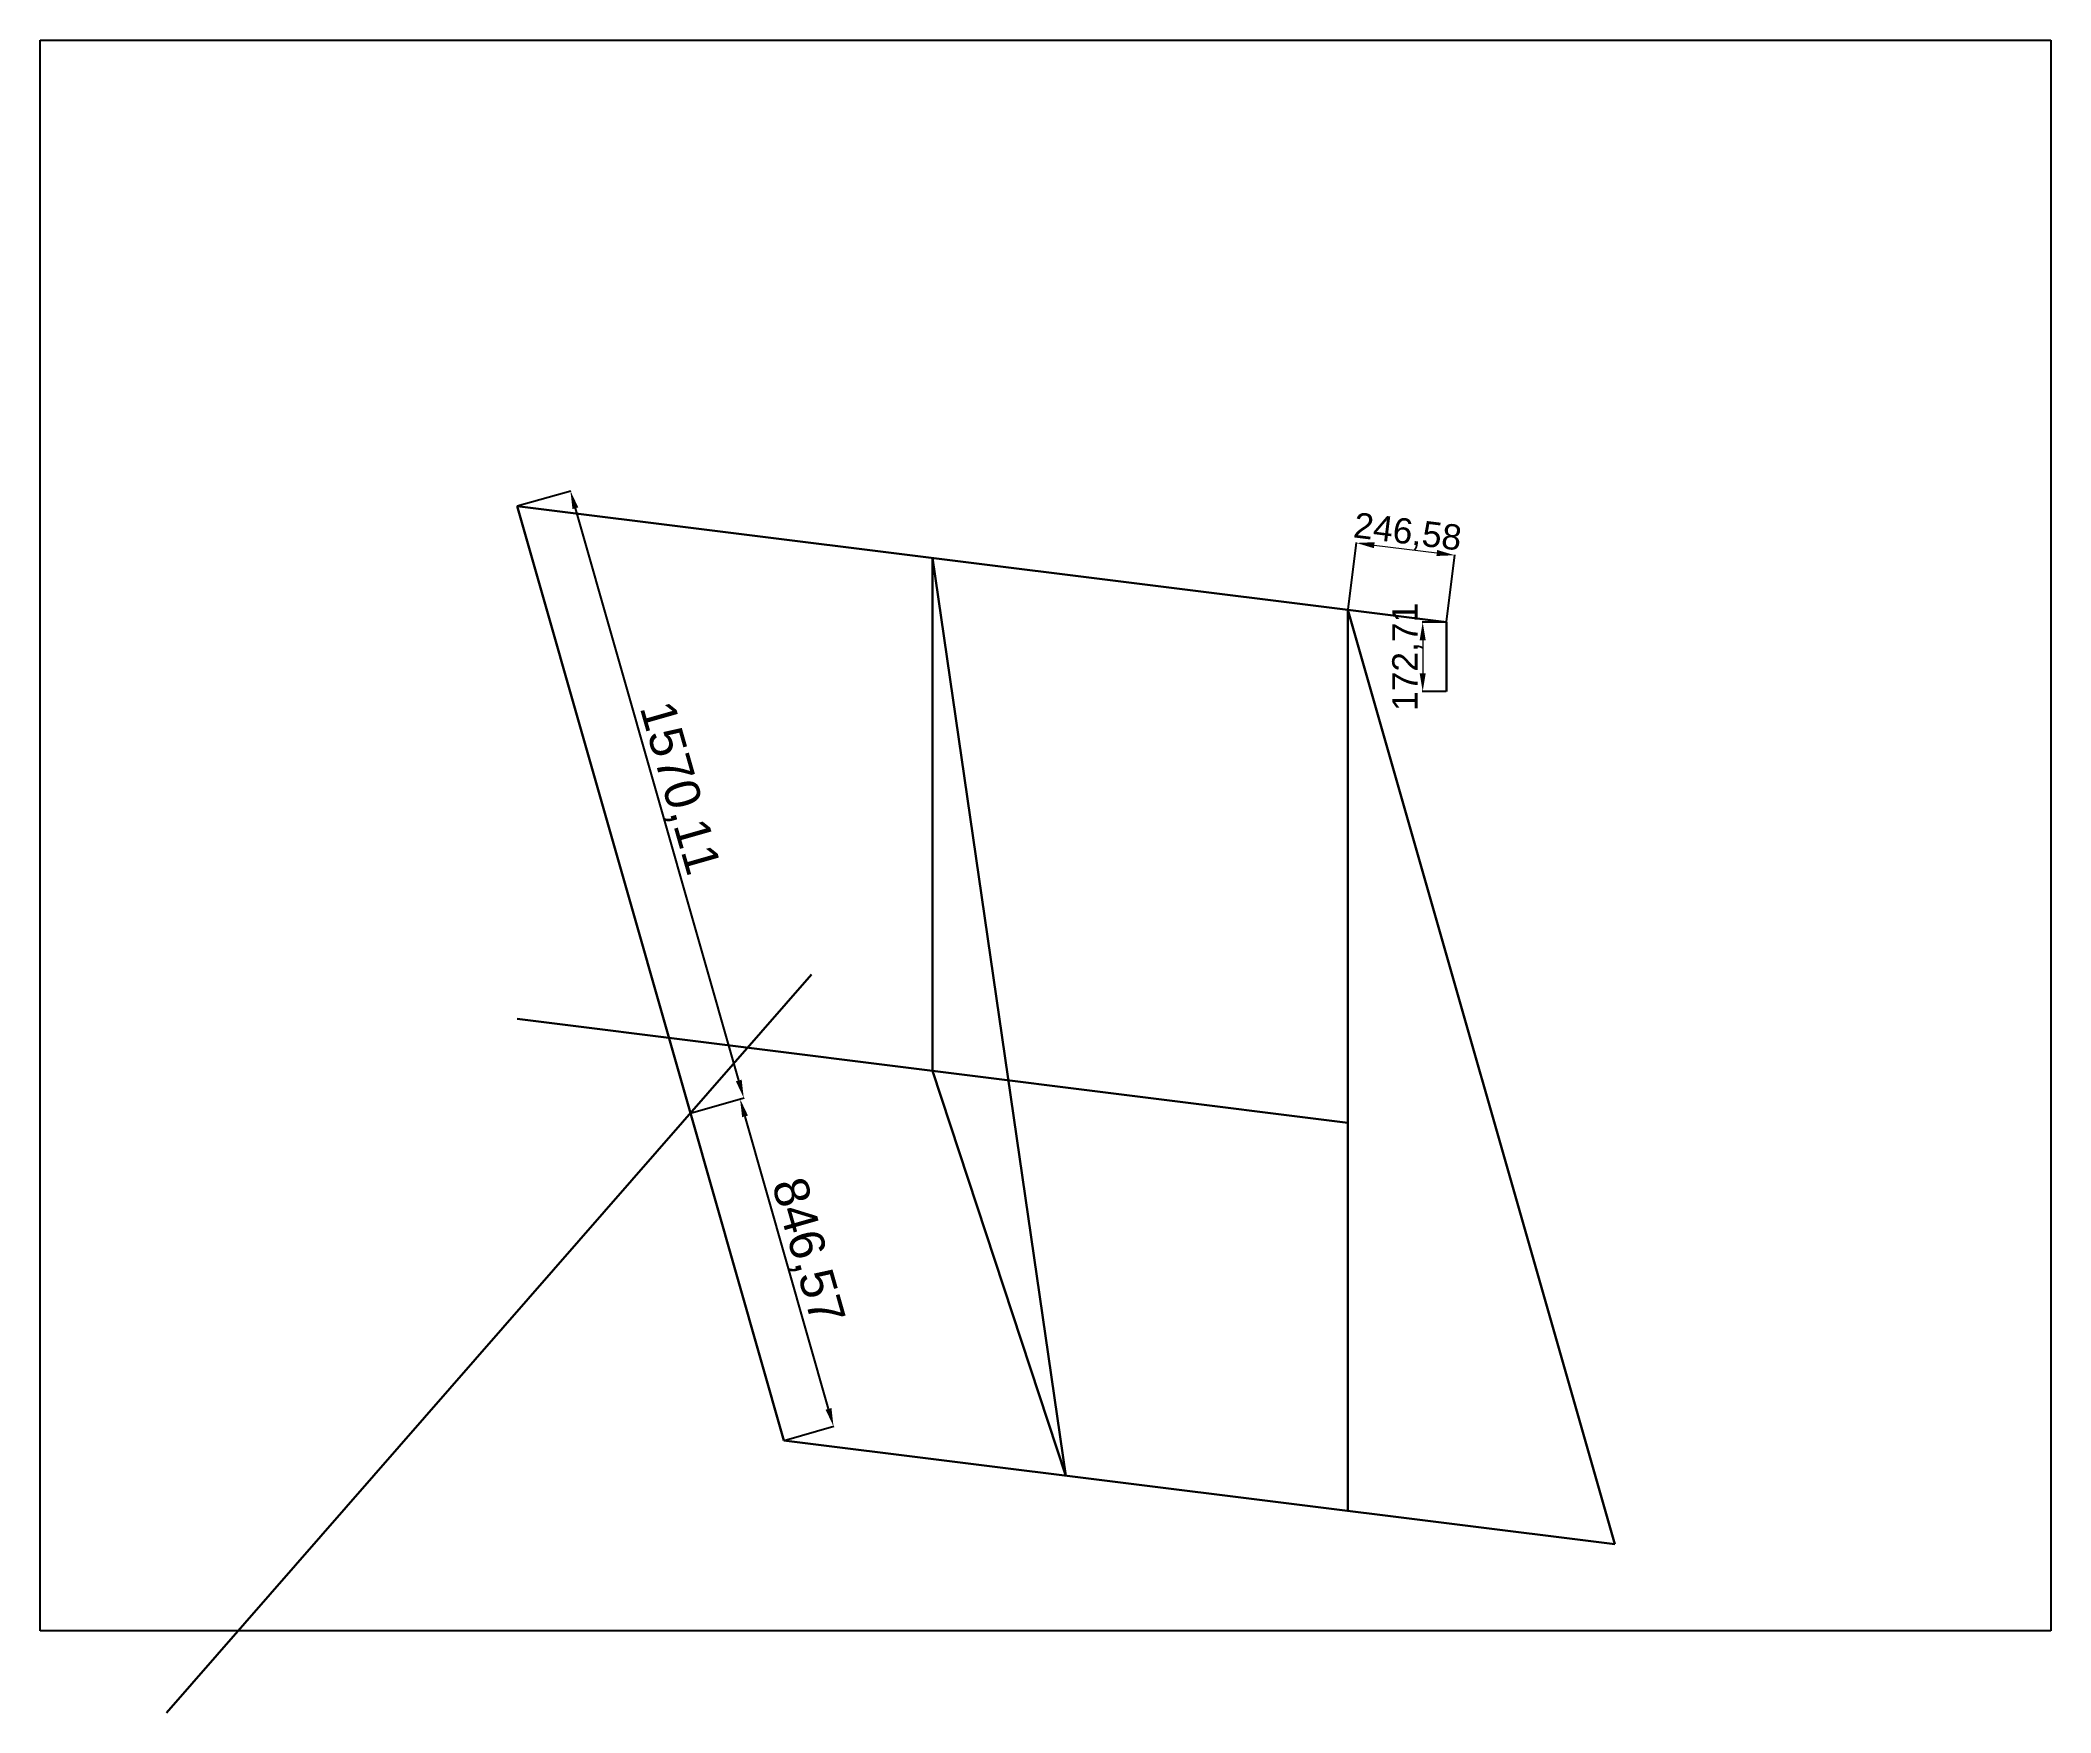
# Model space of a CAD drawing. Header units: millimetres. Extents: x 1028 to 6028, y 295 to 4455.
import ezdxf

# ---------------------------------------------------------------- set-up
doc = ezdxf.new("R2010")
doc.units = ezdxf.units.MM
doc.layers.add('Layer1', color=170, linetype='Continuous', lineweight=30)
doc.layers.add('line', color=210, linetype='Continuous', lineweight=30)
doc.styles.get("Standard").update_dxf_attribs({"font": 'arial.ttf'})
doc.dimstyles.new('ISO-25', dxfattribs={"dimtxt": 2.5, "dimasz": 2.5, "dimexe": 1.25, "dimexo": 0.625, "dimtad": 1, "dimtxsty": 'Standard', "dimcen": 2.5, "dimadec": 0, "dimazin": 0, "dimtfac": 1, "dimtmove": 0, "dimatfit": 3, "dimfxl": 1, "dimarcsym": 0})
picture_1 = doc.add_image_def('image1.jpg', size_in_pixel=(924, 731))

# ---------------------------------------------------------------- blocks, each defined once
blk = doc.blocks.new('*D2')
at = {"layer": 'Defpoints', "color": 0, "transparency": 16777216}
for p in [(2768.3, 1821.9), (2644.8, 1786.6), (2877.2, 972.6)]:
    blk.add_point(p, dxfattribs=at)
at = {"layer": 'Layer1', "color": 0, "lineweight": -2, "transparency": 16777216}
for p, q in [((2645.4, 1786.8), (2769.5, 1822.2)), ((2988.4, 1051.1), (2780.7, 1778.6)), ((2877.8, 972.7), (3001.9, 1008.2))]:
    blk.add_line(p, q, dxfattribs=at)
at = {"layer": 'Layer1', "color": 0, "transparency": 16777216}
for points in [[(2787.9, 1780.7), (2773.4, 1776.5), (2768.3, 1821.9)], [(2995.6, 1053.2), (2981.1, 1049), (3000.7, 1007.8)]]:
    blk.add_solid(points, dxfattribs=at)
at = {"layer": 'Layer1', "transparency": 16777216, "insert": (2931.8, 1442), "char_height": 87, "attachment_point": 5, "rotation": 285.9344}
blk.add_mtext('846,57', dxfattribs=at)
blk = doc.blocks.new('*D3')
at = {"layer": 'Defpoints', "color": 0, "transparency": 16777216}
for p in [(2346.4, 3334.3), (2213.8, 3296.4), (2644.8, 1786.6)]:
    blk.add_point(p, dxfattribs=at)
at = {"layer": 'Layer1', "color": 0, "lineweight": -2, "transparency": 16777216}
for p, q in [((2214.4, 3296.6), (2347.6, 3334.6)), ((2765.1, 1867.8), (2358.8, 3291)), ((2645.4, 1786.8), (2778.7, 1824.8))]:
    blk.add_line(p, q, dxfattribs=at)
at = {"layer": 'Layer1', "color": 0, "transparency": 16777216}
for points in [[(2366, 3293.1), (2351.6, 3288.9), (2346.4, 3334.3)], [(2772.3, 1869.8), (2757.9, 1865.7), (2777.5, 1824.5)]]:
    blk.add_solid(points, dxfattribs=at)
at = {"layer": 'Layer1', "transparency": 16777216, "insert": (2612.8, 2593.9), "char_height": 87, "attachment_point": 5, "rotation": 285.9344}
blk.add_mtext('1570,11', dxfattribs=at)
blk = doc.blocks.new('*D4')
at = {"layer": 'Defpoints', "color": 0, "transparency": 16777216}
for p in [(4545.6, 3174.1), (4280.1, 3038.3), (4524.8, 3007.7)]:
    blk.add_point(p, dxfattribs=at)
at = {"layer": 'Layer1', "color": 0, "lineweight": -2, "transparency": 16777216}
for p, q in [((4280.2, 3038.9), (4301, 3205.9)), ((4524.9, 3008.3), (4545.7, 3175.3))]:
    blk.add_line(p, q, dxfattribs=at)
at = {"layer": 'Layer1', "color": 0, "lineweight": 5, "transparency": 16777216}
blk.add_line((4345.5, 3199.1), (4500.9, 3179.7), dxfattribs=at)
at = {"layer": 'Layer1', "color": 0, "transparency": 16777216}
for points in [[(4346.5, 3206.5), (4344.6, 3191.6), (4300.9, 3204.6)], [(4501.8, 3187.1), (4500, 3172.2), (4545.6, 3174.1)]]:
    blk.add_solid(points, dxfattribs=at)
at = {"layer": 'Layer1', "color": 0, "transparency": 16777216, "insert": (4428, 3227.6), "char_height": 63, "attachment_point": 5, "rotation": 352.8792}
blk.add_mtext('246,58', dxfattribs=at)
blk = doc.blocks.new('*D5')
at = {"layer": 'Defpoints', "color": 0, "transparency": 16777216}
for p in [(4524.8, 3007.7), (4465.9, 2835), (4524.8, 2835)]:
    blk.add_point(p, dxfattribs=at)
at = {"layer": 'Layer1', "color": 0, "lineweight": -2, "transparency": 16777216}
for p, q in [((4524.2, 3007.7), (4464.6, 3007.7)), ((4524.2, 2835), (4464.6, 2835))]:
    blk.add_line(p, q, dxfattribs=at)
at = {"layer": 'Layer1', "color": 0, "lineweight": 5, "transparency": 16777216}
blk.add_line((4465.9, 2962.7), (4465.9, 2880), dxfattribs=at)
at = {"layer": 'Layer1', "color": 0, "transparency": 16777216}
for points in [[(4458.4, 2962.7), (4473.4, 2962.7), (4465.9, 3007.7)], [(4458.4, 2880), (4473.4, 2880), (4465.9, 2835)]]:
    blk.add_solid(points, dxfattribs=at)
at = {"layer": 'Layer1', "color": 0, "transparency": 16777216, "insert": (4427.4, 2921.3), "char_height": 63, "attachment_point": 5, "rotation": 90}
blk.add_mtext('172,71', dxfattribs=at)

msp = doc.modelspace()

# ---------------------------------------------------------------- linework, layer by layer
at = {"layer": 'Layer1'}
for p, q in [((2644.812, 1786.614), (2213.758, 3296.396)), ((4280.107, 3038.256), (4524.782, 3007.69)), ((4524.782, 3007.69), (4524.782, 2834.976)), ((1341.721, 295.345), (2946.157, 2131.476)), ((2644.812, 1786.614), (2877.226, 972.575))]:
    msp.add_line(p, q, dxfattribs=at)
at = {"layer": 'line'}
for p, q in [((2213.758, 3296.396), (4280.107, 3038.256)), ((3246.933, 3167.326), (3246.933, 1891.794)), ((3578.666, 884.947), (3246.933, 3167.326)), ((4280.107, 3038.256), (4943.574, 714.435)), ((4280.107, 3038.256), (4280.107, 797.319)), ((2213.758, 2020.864), (4280.107, 1762.724)), ((3578.666, 884.947), (3246.933, 1891.794)), ((2877.226, 972.575), (4943.574, 714.435)), ((3910.4, 843.505), (3910.4, 843.505))]:
    msp.add_line(p, q, dxfattribs=at)

# ---------------------------------------------------------------- dimensions: what is measured, and where the dimension line sits
at = {"layer": 'Layer1'}
dim = msp.add_aligned_dim(p1=(2644.812, 1786.614), p2=(2213.758, 3296.396), distance=-137.953, dimstyle='ISO-25', override={"dimtxt": 87, "dimasz": 45, "dimclrt": 256}, dxfattribs=at)
dim.commit()
dim.dimension.update_dxf_attribs({"geometry": '*D3', "text_midpoint": (2612.813, 2593.904)})
for base, p1, p2, angle, override, picture, middle, dimtype in [((4545.569, 3174.081), (4280.107, 3038.256), (4524.782, 3007.69), 352.879183, {"dimtxt": 63, "dimasz": 45, "dimlwd": 5}, '*D4', (4423.231, 3189.364), 161), ((4465.872, 2834.976), (4524.782, 3007.69), (4524.782, 2834.976), 90, {"dimtxt": 63, "dimasz": 45, "dimlwd": 5}, '*D5', (4465.872, 2921.333), 160), ((2768.298, 1821.87), (2877.226, 972.575), (2644.812, 1786.614), 105.934417, {"dimtxt": 87, "dimasz": 45, "dimclrt": 256}, '*D2', (2880.906, 1427.455), 161)]:
    dim = msp.add_linear_dim(base=base, p1=p1, p2=p2, angle=angle, dimstyle='ISO-25', override=override, dxfattribs=at)
    dim.commit()
    dim.dimension.update_dxf_attribs({"geometry": picture, "text_midpoint": middle, "dimtype": dimtype})

# ---------------------------------------------------------------- pictures from other files: only their frames are drawn
image = msp.add_image(picture_1, insert=(1027.89, 499.254), size_in_units=(4999.993, 3955.622))
image.dxf.flags = 7

doc.saveas('drawing.dxf')
